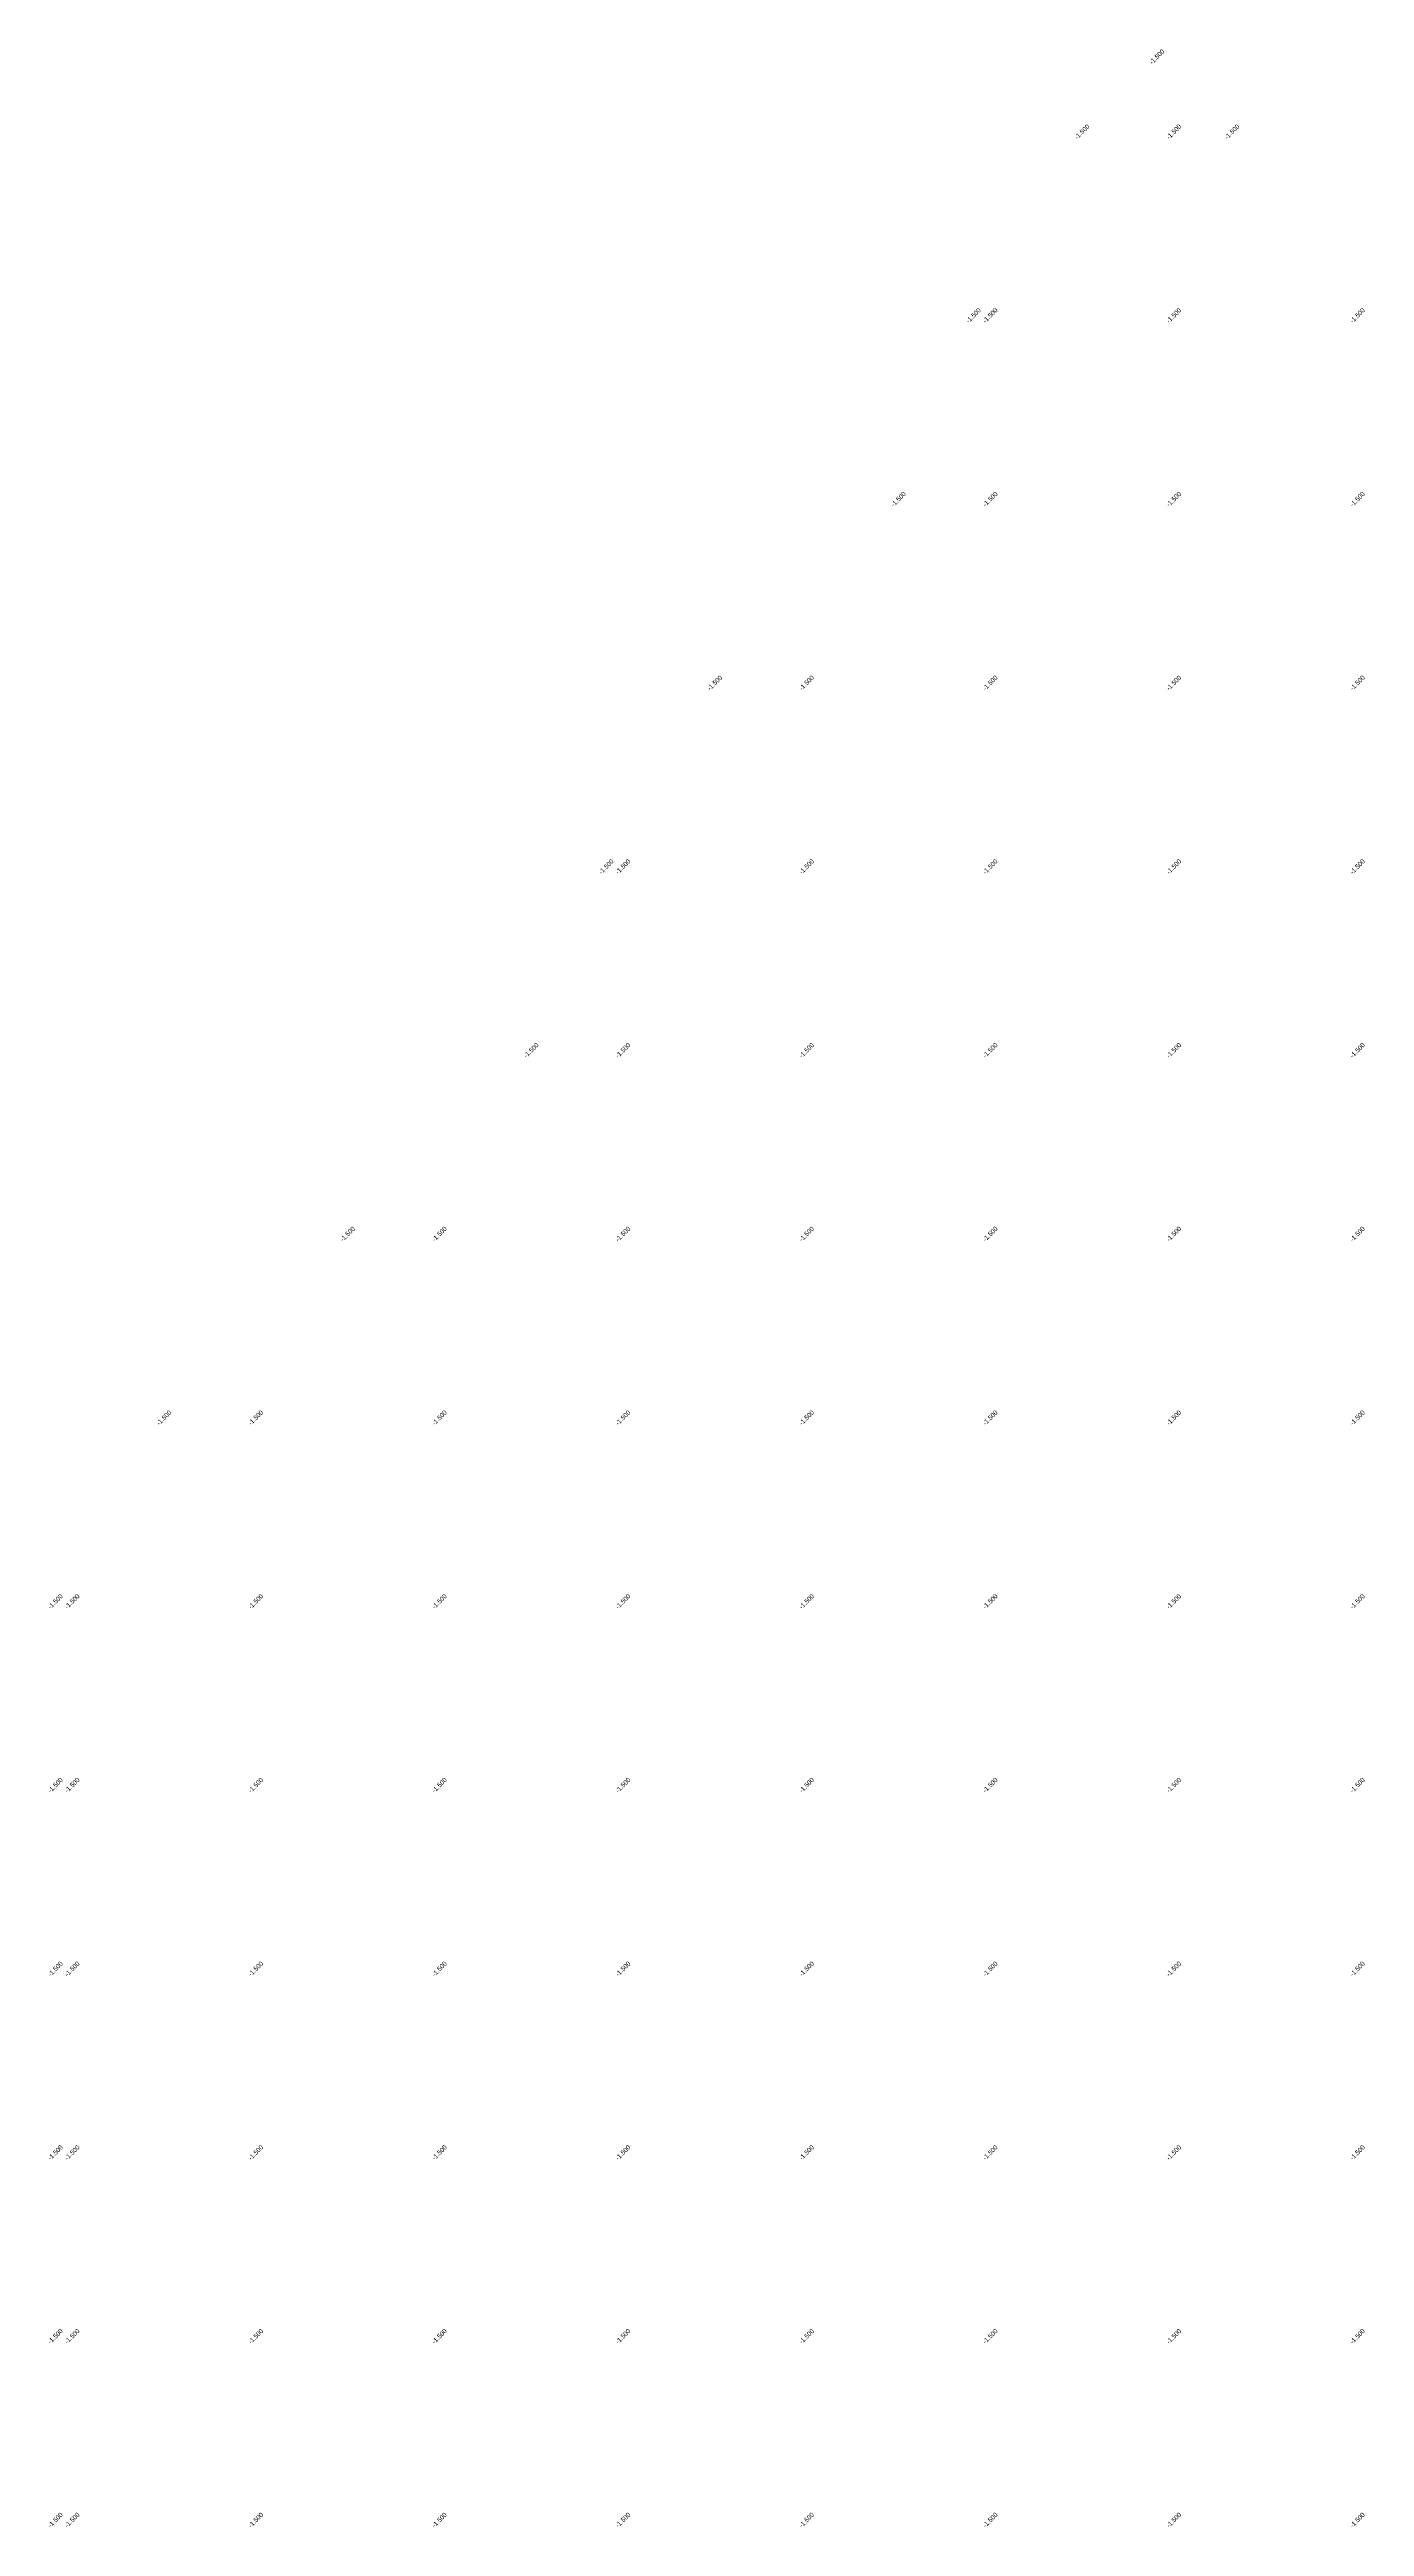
# Model space of a CAD drawing. Header units: metres. Extents: x 286386 to 287779, y 2079267 to 2080589.
# Drawn here: x 286457.5 to 286600.8, y 2080319.3 to 2080588.9 of the extents above; entities that cross this region are included whole.
import ezdxf
from ezdxf.enums import TextEntityAlignment as Align

# ---------------------------------------------------------------- set-up
doc = ezdxf.new("R2010")
doc.units = ezdxf.units.M
doc.header["$MEASUREMENT"] = 0
doc.layers.add('ESElevation', color=150, linetype='Continuous')

msp = doc.modelspace()

# ---------------------------------------------------------------- texts
at = {"layer": 'ESElevation'}
for p in [(286578.16, 2080588.17), (286578.17, 2080588.17), (286570, 2080580), (286580, 2080580), (286586.34, 2080580), (286558.17, 2080560), (286560, 2080560), (286580, 2080560), (286600, 2080560), (286550, 2080540), (286560, 2080540), (286580, 2080540), (286600, 2080540), (286530, 2080520), (286540, 2080520), (286560, 2080520), (286580, 2080520), (286600, 2080520), (286518.17, 2080500), (286520, 2080500), (286540, 2080500), (286560, 2080500), (286580, 2080500), (286600, 2080500), (286510, 2080480), (286520, 2080480), (286540, 2080480), (286560, 2080480), (286580, 2080480), (286600, 2080480), (286490, 2080460), (286500, 2080460), (286520, 2080460), (286540, 2080460), (286560, 2080460), (286580, 2080460), (286600, 2080460), (286470, 2080440), (286480, 2080440), (286500, 2080440), (286520, 2080440), (286540, 2080440), (286560, 2080440), (286580, 2080440), (286600, 2080440), (286458.17, 2080420), (286460, 2080420), (286480, 2080420), (286500, 2080420), (286520, 2080420), (286540, 2080420), (286560, 2080420), (286580, 2080420), (286600, 2080420), (286458.17, 2080400), (286460, 2080400), (286480, 2080400), (286500, 2080400), (286520, 2080400), (286540, 2080400), (286560, 2080400), (286580, 2080400), (286600, 2080400), (286458.17, 2080380), (286460, 2080380), (286480, 2080380), (286500, 2080380), (286520, 2080380), (286540, 2080380), (286560, 2080380), (286580, 2080380), (286600, 2080380), (286458.17, 2080360), (286460, 2080360), (286480, 2080360), (286500, 2080360), (286520, 2080360), (286540, 2080360), (286560, 2080360), (286580, 2080360), (286600, 2080360), (286458.17, 2080340), (286460, 2080340), (286480, 2080340), (286500, 2080340), (286520, 2080340), (286540, 2080340), (286560, 2080340), (286580, 2080340), (286600, 2080340), (286458.17, 2080320), (286460, 2080320), (286480, 2080320), (286500, 2080320), (286520, 2080320), (286540, 2080320), (286560, 2080320), (286580, 2080320), (286600, 2080320)]:
    msp.add_text('-1.500', height=0.5, rotation=45, dxfattribs=at).set_placement(p, align=Align.MIDDLE_CENTER)

doc.saveas('drawing.dxf')
